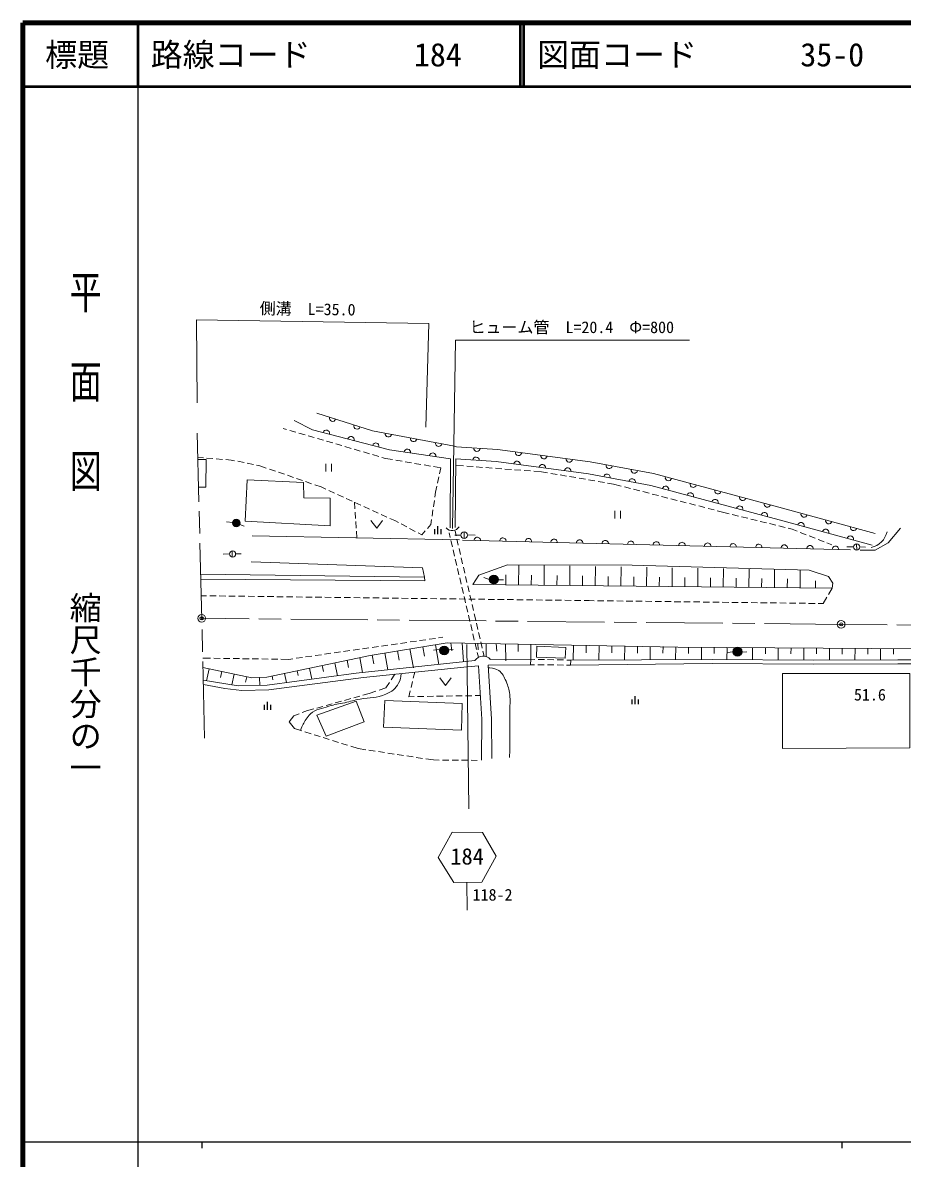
# Model space of a CAD drawing. Units: millimetres, scale not verified. Extents: x 40000 to 680000, y 20000 to 380000.
# Drawn here: x 40000 to 177458, y 202409 to 380000 of the extents above; entities that cross this region are included whole.
import ezdxf
from ezdxf.enums import TextEntityAlignment as Align

# ---------------------------------------------------------------- set-up
doc = ezdxf.new("R2010")
doc.units = ezdxf.units.MM
doc.header["$LTSCALE"] = 1000
doc.header["$PDMODE"] = 32
doc.header["$PDSIZE"] = 500
doc.linetypes.add('CHAIN', pattern=[18.5, 12, -1.5, 3.5, -1.5])
for name, color, linetype, lineweight in [('M-BGD', 7, 'Continuous', 13), ('M-BMK', 2, 'CHAIN', 13), ('M-BMK-SRVR', 3, 'Continuous', 13), ('M-STR-HTXT', 7, 'Continuous', 13), ('M-STR-STRC', 7, 'Continuous', 13), ('M-TTL', 2, 'Continuous', 140), ('M-TTL-BAND', 7, 'Continuous', 25), ('M-TTL-LINE', 7, 'Continuous', 50)]:
    doc.layers.add(name, color=color, linetype=linetype, lineweight=lineweight)
doc.layers.add('M-OTRS', color=6, linetype='Continuous')
doc.layers.add('M-TTL-TXT', color=7, linetype='Continuous')
doc.styles.add('@ＭＳ ゴシック', font='')
doc.styles.add('ＭＳ ゴシック', font='')
doc.styles.get('@ＭＳ ゴシック').set_extended_font_data('@MS Gothic')
doc.styles.get('ＭＳ ゴシック').set_extended_font_data('MS Gothic')

msp = doc.modelspace()

# ---------------------------------------------------------------- hatches: boundary and pattern name
at = {"layer": 'M-BGD'}
for points in [[(114321, 292861, 0.97359), (112966, 293028, 0.01338), (112961, 292992, 0.41421), (113576, 292247, 0.41421)], [(106561, 281747, 0.97359), (105206, 281914, 0.01338), (105202, 281878, 0.41421), (105816, 281133, 0.41421)], [(152392, 281572, 0.97359), (151037, 281738, 0.01338), (151033, 281702, 0.41421), (151647, 280957, 0.41421)]]:
    msp.add_hatch(color=256, dxfattribs=at).paths.add_polyline_path(points)

# ---------------------------------------------------------------- linework, layer by layer
for p, q in [((81247, 316392), (80681, 316558)), ((82686, 315970), (81727, 316251)), ((84126, 315547), (83166, 315829)), ((85565, 315125), (84606, 315407)), ((87004, 314703), (86045, 314984)), ((88444, 314281), (87484, 314562)), ((89883, 313858), (88924, 314140)), ((91322, 313436), (90363, 313717)), ((92762, 313014), (91802, 313295)), ((94201, 312591), (93242, 312873)), ((67368, 312014), (68234, 311948)), ((68732, 311909), (69729, 311832)), ((70228, 311794), (71225, 311717)), ((71723, 311679), (72589, 311612)), ((72589, 311612), (73118, 311505)), ((73608, 311405), (74589, 311207)), ((75079, 311108), (76059, 310910)), ((76549, 310810), (77079, 310703)), ((87353, 310998), (87353, 309798)), ((88253, 309798), (88253, 310998)), ((95641, 312169), (94681, 312451)), ((96687, 311862), (96120, 312028)), ((97799, 311674), (96687, 311862)), ((99278, 311423), (98292, 311590)), ((100757, 311172), (99771, 311339)), ((102236, 310921), (101250, 311088)), ((103715, 310670), (102729, 310838)), ((106861, 311809), (106807, 300986)), ((107588, 301039), (107675, 311801)), ((77079, 310703), (78068, 310361)), ((78541, 310197), (79486, 309870)), ((79958, 309706), (80903, 309379)), ((81376, 309216), (82321, 308889)), ((105321, 310398), (104208, 310587)), ((105123, 309458), (105321, 310398)), ((107667, 310784), (108887, 310692)), ((109386, 310654), (110383, 310579)), ((110882, 310542), (111879, 310466)), ((112378, 310429), (113375, 310354)), ((113873, 310316), (114870, 310241)), ((115369, 310203), (116366, 310128)), ((116865, 310090), (117862, 310015)), ((118361, 309978), (119358, 309902)), ((119856, 309865), (121076, 309773)), ((121076, 309773), (122024, 309611)), ((122517, 309527), (123503, 309359)), ((123995, 309275), (124981, 309107)), ((125474, 309023), (126460, 308855)), ((82793, 308725), (83738, 308398)), ((84211, 308234), (85156, 307907)), ((85628, 307744), (86618, 307401)), ((86618, 307401), (87376, 307055)), ((104513, 306561), (104711, 307501)), ((104814, 307990), (105020, 308969)), ((126953, 308771), (127939, 308603)), ((128431, 308519), (129417, 308351)), ((129910, 308268), (130896, 308100)), ((131389, 308016), (132336, 307854)), ((132336, 307854), (133542, 307543)), ((134026, 307418), (134994, 307168)), ((87831, 306848), (88741, 306433)), ((89196, 306225), (90106, 305810)), ((90560, 305603), (91470, 305188)), ((104401, 305787), (104513, 306561)), ((135478, 307044), (136447, 306794)), ((136931, 306669), (137899, 306419)), ((138383, 306294), (139351, 306044)), ((139836, 305919), (140804, 305670)), ((141288, 305545), (142256, 305295)), ((91845, 305017), (91917, 303967)), ((91925, 304980), (92835, 304565)), ((93290, 304358), (94200, 303943)), ((94655, 303735), (95564, 303320)), ((103969, 302818), (104113, 303808)), ((104185, 304303), (104329, 305292)), ((142741, 305170), (143709, 304920)), ((144193, 304795), (145161, 304546)), ((145645, 304421), (146614, 304171)), ((147098, 304046), (148066, 303796)), ((71864, 301938), (72843, 301829)), ((91950, 303468), (92018, 302470)), ((92052, 301972), (92120, 300974)), ((96019, 303112), (96929, 302697)), ((97384, 302490), (98142, 302144)), ((98142, 302144), (98703, 301848)), ((103785, 301550), (103898, 302324)), ((132529, 303661), (132529, 302461)), ((133429, 302461), (133429, 303661)), ((148550, 303671), (149756, 303360)), ((149756, 303360), (150397, 303204)), ((150883, 303085), (151854, 302847)), ((152340, 302729), (153311, 302491)), ((153797, 302373), (154769, 302135)), ((155254, 302016), (156226, 301779)), ((73937, 301551), (74584, 301255)), ((92154, 300475), (92225, 299425)), ((99145, 301614), (100030, 301147)), ((100472, 300914), (101356, 300447)), ((101798, 300213), (102360, 299917)), ((102360, 299917), (102908, 300545)), ((103237, 300922), (103785, 301550)), ((106632, 300216), (106802, 299493)), ((107737, 299741), (107558, 300513)), ((108971, 300390), (108976, 299350)), ((156711, 301660), (157683, 301423)), ((158169, 301304), (159140, 301067)), ((159626, 300948), (160267, 300791)), ((160267, 300791), (161047, 300481)), ((161512, 300297), (162441, 299928)), ((75837, 299738), (108241, 299120)), ((106916, 299006), (107145, 298033)), ((108408, 299870), (107544, 299852)), ((108076, 298280), (107850, 299254)), ((169348, 297585), (108716, 299090)), ((109514, 299894), (110724, 299852)), ((162906, 299743), (163836, 299374)), ((164300, 299190), (165230, 298820)), ((165694, 298636), (166475, 298326)), ((170327, 298503), (170348, 297533)), ((72308, 296935), (71311, 296894)), ((72741, 297395), (72749, 296433)), ((73274, 296914), (74158, 296935)), ((107260, 297546), (107488, 296572)), ((108415, 296819), (108189, 297793)), ((169860, 298032), (168805, 298028)), ((170830, 298014), (171718, 297975)), ((107603, 296086), (107832, 295112)), ((108754, 295357), (108528, 296331)), ((109093, 293896), (108867, 294870)), ((117486, 292055), (117518, 295185)), ((121486, 292015), (121517, 295114)), ((125486, 291975), (125517, 295044)), ((129486, 291934), (129516, 294973)), ((133486, 291894), (133516, 294903)), ((137485, 291854), (137515, 294832)), ((107946, 294626), (108175, 293652)), ((108290, 293165), (108518, 292192)), ((109432, 292435), (109206, 293409)), ((112078, 293240), (113053, 292857)), ((115487, 292075), (115502, 293640)), ((119486, 292035), (119502, 293585)), ((123486, 291995), (123502, 293529)), ((127486, 291955), (127501, 293474)), ((131486, 291914), (131501, 293419)), ((135485, 291874), (135500, 293363)), ((139485, 291834), (139500, 293308)), ((141485, 291814), (141515, 294761)), ((143485, 291794), (143500, 293252)), ((145485, 291774), (145514, 294691)), ((147485, 291753), (147499, 293197)), ((149485, 291733), (149514, 294620)), ((151485, 291713), (151499, 293142)), ((153485, 291693), (153513, 294550)), ((155484, 291673), (155499, 293086)), ((157484, 291653), (157513, 294479)), ((159484, 291633), (159498, 293031)), ((161484, 291613), (161512, 294409)), ((108633, 291705), (108862, 290732)), ((109771, 290974), (109545, 291948)), ((114234, 292855), (115129, 292873)), ((163921, 291588), (163891, 292723)), ((165920, 290582), (166484, 291562)), ((67890, 290386), (68722, 290375)), ((69222, 290369), (70222, 290357)), ((70722, 290350), (71722, 290338)), ((72222, 290331), (73222, 290319)), ((73722, 290313), (74722, 290300)), ((75222, 290294), (76222, 290281)), ((76722, 290275), (77722, 290262)), ((78222, 290256), (79221, 290243)), ((79721, 290237), (80721, 290225)), ((81221, 290218), (82221, 290206)), ((82721, 290199), (83721, 290187)), ((84221, 290181), (85221, 290168)), ((85721, 290162), (86721, 290149)), ((87221, 290143), (88221, 290130)), ((88721, 290124), (89721, 290111)), ((90221, 290105), (91221, 290092)), ((91721, 290086), (92720, 290074)), ((93220, 290067), (94220, 290055)), ((94720, 290048), (95720, 290036)), ((96220, 290030), (97220, 290017)), ((97720, 290011), (98720, 289998)), ((99220, 289992), (100220, 289979)), ((100720, 289973), (101720, 289960)), ((102220, 289954), (103220, 289942)), ((103720, 289935), (104719, 289923)), ((105219, 289916), (106219, 289904)), ((106719, 289898), (107719, 289885)), ((108219, 289879), (109219, 289866)), ((108976, 290245), (109205, 289272)), ((109719, 289860), (110719, 289847)), ((110110, 289513), (109884, 290487)), ((111219, 289841), (112219, 289828)), ((112719, 289822), (113719, 289809)), ((114219, 289803), (115219, 289791)), ((115719, 289784), (116719, 289772)), ((117218, 289765), (118218, 289753)), ((118718, 289747), (119718, 289734)), ((120218, 289728), (121218, 289715)), ((121718, 289709), (122718, 289696)), ((123218, 289690), (124218, 289677)), ((124718, 289671), (125718, 289659)), ((126218, 289652), (127218, 289640)), ((127718, 289633), (128550, 289623)), ((128550, 289623), (129329, 289613)), ((129829, 289607), (130829, 289595)), ((131329, 289588), (132329, 289576)), ((132829, 289570), (133829, 289557)), ((134329, 289551), (135329, 289539)), ((135829, 289532), (136829, 289520)), ((137328, 289514), (138328, 289501)), ((138828, 289495), (139828, 289483)), ((140328, 289477), (141328, 289464)), ((165106, 289169), (165670, 290149)), ((109320, 288785), (109548, 287811)), ((110449, 288051), (110223, 289025)), ((141828, 289458), (142828, 289445)), ((143328, 289439), (144328, 289427)), ((144828, 289421), (145828, 289408)), ((146328, 289402), (147328, 289389)), ((147828, 289383), (148828, 289371)), ((149328, 289365), (150327, 289352)), ((150827, 289346), (151827, 289334)), ((152327, 289327), (153327, 289315)), ((153827, 289309), (154827, 289296)), ((155327, 289290), (156327, 289278)), ((156827, 289271), (157827, 289259)), ((158327, 289253), (159327, 289240)), ((159827, 289234), (160827, 289222)), ((161327, 289215), (162327, 289203)), ((162827, 289197), (163826, 289184)), ((164326, 289178), (165106, 289169)), ((109663, 287325), (109892, 286351)), ((110788, 286590), (110562, 287564)), ((111127, 285129), (110901, 286103)), ((110006, 285864), (110235, 284891)), ((110350, 284404), (110578, 283431)), ((111466, 283668), (111240, 284642)), ((94606, 282302), (95596, 282444)), ((96091, 282515), (97081, 282657)), ((97576, 282728), (98566, 282870)), ((99061, 282941), (100051, 283083)), ((100546, 283154), (101535, 283296)), ((102030, 283367), (103020, 283509)), ((102526, 282416), (102793, 280923)), ((103515, 283580), (104505, 283722)), ((104503, 282719), (105052, 279644)), ((105000, 283793), (105631, 283883)), ((106914, 283035), (107069, 281790)), ((108693, 283002), (108877, 280047)), ((110693, 282944), (110922, 281971)), ((111105, 282956), (111174, 281912)), ((111805, 282206), (111579, 283181)), ((112417, 282931), (112450, 280865)), ((113994, 282902), (114082, 281710)), ((115428, 282875), (115514, 280225)), ((117453, 282836), (117436, 281640)), ((119394, 280453), (119428, 282799)), ((126078, 282675), (126037, 280314)), ((128077, 282641), (128057, 281461)), ((130077, 282607), (130038, 280335)), ((132077, 282573), (132057, 281437)), ((134076, 282538), (134039, 280355)), ((136076, 282504), (136058, 281413)), ((138076, 282470), (138040, 280376)), ((140076, 282436), (140058, 281389)), ((142075, 282402), (142041, 280396)), ((68126, 280634), (69365, 280616)), ((69865, 280609), (70864, 280594)), ((82728, 280599), (83718, 280741)), ((84213, 280812), (85203, 280954)), ((85697, 281025), (86687, 281167)), ((87182, 281238), (88172, 281380)), ((88667, 281451), (89657, 281593)), ((90152, 281664), (91142, 281805)), ((91637, 281876), (92627, 282018)), ((92672, 280713), (93088, 278383)), ((93122, 282089), (94111, 282231)), ((94633, 281110), (94876, 279745)), ((96606, 281437), (97076, 278803)), ((98579, 281763), (98834, 280334)), ((104191, 281891), (105198, 281954)), ((106379, 281951), (107274, 281969)), ((111036, 281484), (111206, 280760)), ((112097, 280947), (111918, 281719)), ((144075, 282368), (144058, 281365)), ((146075, 282336), (146060, 280391)), ((148075, 282320), (148067, 281348)), ((150075, 282305), (150060, 280381)), ((150062, 281525), (151069, 281588)), ((152075, 282289), (152067, 281327)), ((152250, 281585), (153145, 281603)), ((154075, 282273), (154060, 280372)), ((156074, 282258), (156067, 281307)), ((158074, 282242), (158060, 280369)), ((160074, 282226), (160067, 281290)), ((162074, 282211), (162060, 280372)), ((164074, 282195), (164067, 281276)), ((166074, 282179), (166060, 280376)), ((168074, 282163), (168067, 281262)), ((170074, 282148), (170060, 280379)), ((172074, 282132), (172067, 281248)), ((174074, 282116), (174060, 280383)), ((176074, 282101), (176067, 281234)), ((69139, 278960), (68741, 277091)), ((71364, 280587), (72364, 280572)), ((72864, 280565), (73864, 280550)), ((74364, 280543), (75364, 280528)), ((75864, 280521), (76864, 280507)), ((77364, 280499), (78364, 280485)), ((78864, 280478), (79864, 280463)), ((80363, 280456), (81602, 280438)), ((81602, 280438), (82233, 280528)), ((84841, 279069), (85204, 277342)), ((86798, 279480), (86991, 278561)), ((88756, 279891), (89178, 277882)), ((90714, 280302), (90917, 279162)), ((120005, 279588), (119377, 279593)), ((119394, 280453), (120030, 280439)), ((121505, 279576), (120505, 279584)), ((120530, 280428), (121529, 280405)), ((123005, 279563), (122005, 279572)), ((122029, 280394), (123029, 280372)), ((124505, 279551), (123505, 279559)), ((123529, 280360), (124529, 280338)), ((125633, 279542), (125005, 279547)), ((125028, 280327), (125664, 280313)), ((125664, 280313), (125633, 279542)), ((71095, 278544), (70896, 277609)), ((73052, 278127), (72691, 276433)), ((75008, 277711), (74827, 276864)), ((76988, 277605), (77053, 276361)), ((78969, 277836), (79097, 277227)), ((80926, 278247), (81230, 276802)), ((82884, 278658), (83040, 277912)), ((97595, 277256), (98161, 278101)), ((101272, 278420), (101045, 277482)), ((94136, 275093), (95207, 275463)), ((95680, 275627), (96750, 275997)), ((96750, 275997), (97316, 276841)), ((100576, 275538), (100349, 274599)), ((100928, 276996), (100693, 276024)), ((88843, 273623), (89807, 273891)), ((90288, 274025), (91252, 274292)), ((91734, 274426), (92697, 274694)), ((93179, 274827), (94136, 275093)), ((100349, 274599), (101190, 274612)), ((101690, 274620), (102690, 274636)), ((103190, 274644), (104190, 274661)), ((104690, 274669), (105689, 274685)), ((106189, 274693), (107189, 274709)), ((107689, 274717), (108689, 274733)), ((109189, 274741), (110189, 274757)), ((110689, 274765), (111530, 274778)), ((82345, 271618), (83195, 271933)), ((83664, 272106), (84513, 272420)), ((84513, 272420), (85471, 272686)), ((85953, 272820), (86916, 273088)), ((87398, 273222), (88361, 273489)), ((81662, 270668), (82345, 271618)), ((82464, 269628), (81662, 270668)), ((83625, 269261), (82464, 269628)), ((85055, 268808), (84102, 269110)), ((86485, 268356), (85532, 268658)), ((87916, 267903), (86962, 268205)), ((89346, 267451), (88392, 267753)), ((90776, 266998), (89822, 267300)), ((92414, 266480), (91253, 266848)), ((93598, 266301), (92414, 266480)), ((95081, 266076), (94093, 266226)), ((96564, 265851), (95576, 266001)), ((98047, 265627), (97059, 265776)), ((99531, 265402), (98542, 265552)), ((101014, 265177), (100025, 265327)), ((102497, 264952), (101508, 265102)), ((104175, 264698), (102991, 264878)), ((105091, 264690), (104175, 264698)), ((106591, 264677), (105591, 264686)), ((108091, 264664), (107091, 264673)), ((109591, 264651), (108591, 264660)), ((111007, 264639), (110091, 264647))]:
    msp.add_line(p, q, dxfattribs=at)
at = {"layer": 'M-BGD', "lineweight": 25}
for p, q in [((104350, 300789), (104350, 300039)), ((104850, 300039), (104850, 301289)), ((105350, 300789), (105350, 300039)), ((78248, 272552), (78248, 273802)), ((135205, 274173), (135205, 273423)), ((135705, 273423), (135705, 274673)), ((136205, 274173), (136205, 273423)), ((77748, 273302), (77748, 272552)), ((78748, 273302), (78748, 272552))]:
    msp.add_line(p, q, dxfattribs=at)
at = {"layer": 'M-BGD'}
for points in [[(85974, 318936), (94676, 316160), (107477, 313784), (107807, 313688)], [(106861, 311809), (97318, 313223), (85301, 316354), (82423, 317768)], [(107807, 313688), (114192, 313244), (128704, 311329), (138561, 309495), (158730, 304105), (173227, 300143)], [(67376, 311697), (68658, 311699), (68623, 307366), (67480, 307368)], [(172729, 298318), (158236, 302278), (138143, 307648), (128407, 309460), (114002, 311361), (107675, 311801)], [(170878, 297508), (173201, 297525), (175246, 298661), (177167, 300967)], [(75696, 295712), (102456, 294761), (102813, 293306), (67809, 293762)], [(67828, 292978), (102827, 292736), (102813, 293306)], [(68161, 279168), (75796, 277543), (78154, 277665), (94298, 281055), (106336, 283046), (142398, 282365), (180237, 282068), (207651, 282217), (225443, 282110)], [(68209, 277180), (73670, 276270), (78212, 276392), (92102, 278279), (110674, 280236)], [(68226, 276494), (71601, 275904), (74257, 275590), (78485, 275695), (93283, 277599), (108919, 279206), (111234, 279418), (111765, 271072), (111706, 264686)], [(113330, 264929), (113241, 271107), (112766, 279513), (119377, 279593), (119394, 280453), (113002, 280412)], [(125633, 279542), (147751, 279776), (163554, 279668), (176780, 279738), (180483, 279738)], [(125664, 280313), (147750, 280425), (163554, 280317), (176778, 280387), (180483, 280387)]]:
    msp.add_lwpolyline(points, dxfattribs=at)
for points in [[(75064, 308500), (83885, 308084), (83915, 305708), (88073, 305649), (88044, 301342), (74767, 302055)], [(166484, 291562), (110368, 292127), (111289, 293582), (115774, 295216), (135228, 295156), (162909, 294384), (165909, 293404), (166592, 292335)], [(120336, 282496), (120284, 280784), (124774, 280610), (124896, 282287)], [(158718, 266502), (158763, 278213), (178660, 278210), (178623, 266605)], [(85984, 271697), (92134, 273881), (93357, 270649), (87399, 268430)], [(96589, 273986), (108679, 273549), (108557, 269356), (96397, 269828)]]:
    msp.add_lwpolyline(points, close=True, dxfattribs=at)
for centre, radius in [((73392, 301759), 600), ((73392, 301759), 480), ((73392, 301759), 360), ((73392, 301759), 240), ((73392, 301759), 120), ((73392, 301759), 20), ((108995, 299870), 520), ((170345, 298018), 485), ((72791, 296914), 483)]:
    msp.add_circle(centre, radius, dxfattribs=at)
at = {"layer": 'M-BGD', "lineweight": 25}
for centre in [(113641, 292927), (105881, 281812), (151713, 281637)]:
    msp.add_circle(centre, 683, dxfattribs=at)
at = {"layer": 'M-BGD'}
for centre, radius, start, end in [((88420, 318156), 500, 162.30668, 342.30668), ((87438, 315797), 500, 345.39873, 165.39873), ((92230, 316940), 500, 162.30668, 342.30668), ((91309, 314789), 500, 345.39873, 165.39873), ((97144, 315702), 500, 169.48472, 349.48472), ((101077, 314972), 500, 169.48472, 349.48472), ((95180, 313780), 500, 345.39873, 165.39873), ((100111, 312809), 500, 351.57303, 171.57303), ((104068, 312223), 500, 351.57303, 171.57303), ((105010, 314242), 500, 169.48472, 349.48472), ((110999, 313466), 500, 176.02088, 356.02088), ((117482, 312810), 500, 172.48275, 352.48275), ((110839, 311581), 500, 356.02088, 176.02088), ((117239, 310934), 500, 352.48275, 172.48275), ((121205, 310411), 500, 352.48275, 172.48275), ((121448, 312287), 500, 172.48275, 352.48275), ((125414, 311763), 500, 172.48275, 352.48275), ((131667, 310778), 500, 169.45846, 349.45846), ((125170, 309887), 500, 352.48275, 172.48275), ((131309, 308920), 500, 349.45846, 169.45846), ((135599, 310046), 500, 169.45846, 349.45846), ((135242, 308188), 500, 349.45846, 169.45846), ((140461, 307029), 500, 345.03696, 165.03696), ((140917, 308865), 500, 165.03696, 345.03696), ((144781, 307833), 500, 165.03696, 345.03696), ((144325, 305996), 500, 345.03696, 165.03696), ((148190, 304963), 500, 345.03696, 165.03696), ((148645, 306800), 500, 165.03696, 345.03696), ((152510, 305767), 500, 165.03696, 345.03696), ((152054, 303931), 500, 345.03696, 165.03696), ((156374, 304734), 500, 165.03696, 345.03696), ((155918, 302898), 500, 345.03696, 165.03696), ((162120, 303178), 500, 164.71449, 344.71449), ((165978, 302124), 500, 164.71449, 344.71449), ((107135, 301833), 1266, 221.73066, 327.60305), ((161624, 301353), 500, 344.71449, 164.71449), ((165482, 300298), 500, 344.71449, 164.71449), ((169837, 301069), 500, 164.71449, 344.71449), ((171885, 301137), 3293, 282.73313, 346.86196), ((111041, 299033), 500, 358.578, 178.578), ((115039, 298933), 500, 358.578, 178.578), ((119038, 298834), 500, 358.578, 178.578), ((123037, 298735), 500, 358.578, 178.578), ((127036, 298635), 500, 358.578, 178.578), ((131035, 298536), 500, 358.578, 178.578), ((135033, 298437), 500, 358.578, 178.578), ((139032, 298338), 500, 358.578, 178.578), ((143031, 298238), 500, 358.578, 178.578), ((147030, 298139), 500, 358.578, 178.578), ((151028, 298040), 500, 358.578, 178.578), ((155027, 297941), 500, 358.578, 178.578), ((169341, 299244), 500, 344.71449, 164.71449), ((159026, 297841), 500, 358.578, 178.578), ((163025, 297742), 500, 358.578, 178.578), ((167023, 297643), 500, 358.578, 178.578), ((111940, 279482), 1473, 39.15168, 149.23554)]:
    msp.add_arc(centre, radius, start, end, dxfattribs=at)
for points, knots in [([(116095, 265081), (116121, 268501), (116136, 269371), (116124, 272120), (116120, 273229), (116228, 273856), (116105, 274958), (116013, 275782), (115858, 276241), (115528, 277002), (115212, 277733), (115038, 278229), (114393, 278697), (113867, 279078), (112882, 279104), (112787, 279130), (112787, 279130), (112787, 279130), (112787, 279130)], [0, 0, 0, 0, 1, 1, 1, 2, 2, 2, 3, 3, 3, 4, 4, 4, 5, 5, 5, 6, 6, 6, 6]), ([(83391, 269335), (83753, 270162), (83848, 270459), (84296, 271084), (84536, 271420), (84644, 271640), (84960, 271905), (85893, 272688), (86688, 272705), (87843, 273093), (88784, 273411), (89356, 273427), (90324, 273653), (91260, 273871), (91777, 274025), (92717, 274229), (94283, 274569), (95304, 274288), (96749, 274981), (97683, 275429), (98307, 275784), (98753, 276718), (99011, 277259), (99098, 277570), (99148, 278202)], [0, 0, 0, 0, 1, 1, 1, 2, 2, 2, 3, 3, 3, 4, 4, 4, 5, 5, 5, 6, 6, 6, 7, 7, 7, 8, 8, 8, 8])]:
    msp.add_open_spline(points, degree=3, knots=knots, dxfattribs=at)
msp.add_point((73392, 301759), dxfattribs=at)
at = {"layer": 'M-BMK'}
for p, q in [((68428, 268105), (67276, 315816)), ((167906, 285910), (67975, 286858)), ((267598, 284946), (167906, 285910))]:
    msp.add_line(p, q, dxfattribs=at)
at = {"layer": 'M-BMK-SRVR'}
for centre in [(67975, 286858), (167906, 285910)]:
    msp.add_circle(centre, 600, dxfattribs=at)
msp.add_point((167906, 285910), dxfattribs=at)
at = {"layer": 'M-OTRS'}
msp.add_point((67975, 286858), dxfattribs=at)
at = {"layer": 'M-STR-HTXT'}
for p, q in [((94427, 302156), (95327, 300956)), ((95327, 300956), (96227, 302156)), ((100493, 282080), (101056, 279123)), ((105181, 277532), (106081, 276332)), ((106081, 276332), (106981, 277532))]:
    msp.add_line(p, q, dxfattribs=at)
for points in [[(67269, 320565), (67180, 333515), (103475, 332980), (103006, 316740)], [(107142, 300895), (107613, 330374), (144220, 330374)]]:
    msp.add_lwpolyline(points, dxfattribs=at)
at = {"layer": 'M-STR-STRC'}
for p, q in [((109384, 282766), (109729, 257062)), ((109396, 245579), (109448, 241193))]:
    msp.add_line(p, q, dxfattribs=at)
msp.add_lwpolyline([(107128, 253400), (111845, 253347), (114011, 249678), (111740, 245608), (107390, 245555), (104944, 249451)], close=True, dxfattribs=at)
at = {"layer": 'M-TTL'}
for p, q in [((40000, 380000), (40000, 20000)), ((680000, 380000), (40000, 380000))]:
    msp.add_line(p, q, dxfattribs=at)
at = {"layer": 'M-TTL-BAND'}
for p, q in [((58000, 370000), (58000, 20000)), ((40000, 205000), (579000, 205000)), ((68000, 205000), (68000, 204000)), ((168000, 205000), (168000, 204000))]:
    msp.add_line(p, q, dxfattribs=at)
at = {"layer": 'M-TTL-LINE'}
for p, q in [((58000, 380000), (58000, 370000)), ((117750, 380000), (117750, 370000)), ((118250, 380000), (118250, 370000)), ((40000, 370000), (680000, 370000))]:
    msp.add_line(p, q, dxfattribs=at)

# ---------------------------------------------------------------- texts
at = {"layer": 'M-BGD', "style": 'ＭＳ ゴシック'}
msp.add_text('51.6', height=1833, dxfattribs=at).set_placement((172399, 273447), align=Align.BOTTOM_CENTER)
at = {"layer": 'M-STR-HTXT', "style": 'ＭＳ ゴシック'}
msp.add_text('側溝\u3000L=35.0', height=1833, rotation=359.156, dxfattribs=at).set_placement((84501, 333764), align=Align.BOTTOM_CENTER)
msp.add_text('ヒューム管\u3000L=20.4\u3000Φ=800', height=1833, dxfattribs=at).set_placement((125803, 330909), align=Align.BOTTOM_CENTER)
at = {"layer": 'M-STR-STRC', "style": 'ＭＳ ゴシック'}
for s, height, p in [('184', 2566, (109450, 247579)), ('118-2', 1833, (113428, 242155))]:
    msp.add_text(s, height=height, dxfattribs=at).set_placement(p, align=Align.BOTTOM_CENTER)
at = {"layer": 'M-TTL-BAND', "style": '@ＭＳ ゴシック', "width": 1.4}
msp.add_text('平  面  図', height=3666, rotation=270, dxfattribs=at).set_placement((49777, 306475), align=Align.MIDDLE_RIGHT)
at = {"layer": 'M-TTL-BAND', "style": '@ＭＳ ゴシック'}
msp.add_text('縮尺千分の一', height=3666, rotation=270, dxfattribs=at).set_placement((49777, 261030), align=Align.MIDDLE_RIGHT)
at = {"layer": 'M-TTL-TXT', "style": 'ＭＳ ゴシック'}
msp.add_text('標題', height=3666, dxfattribs=at).set_placement((48500, 375000), align=Align.MIDDLE_CENTER)
for s, p in [('路線コード', (60000, 375000)), ('184', (101142, 375000)), ('図面コード', (120380, 375000)), ('35-0', (161521, 375000))]:
    msp.add_text(s, height=3666, dxfattribs=at).set_placement(p, align=Align.MIDDLE_LEFT)

doc.saveas('drawing.dxf')
